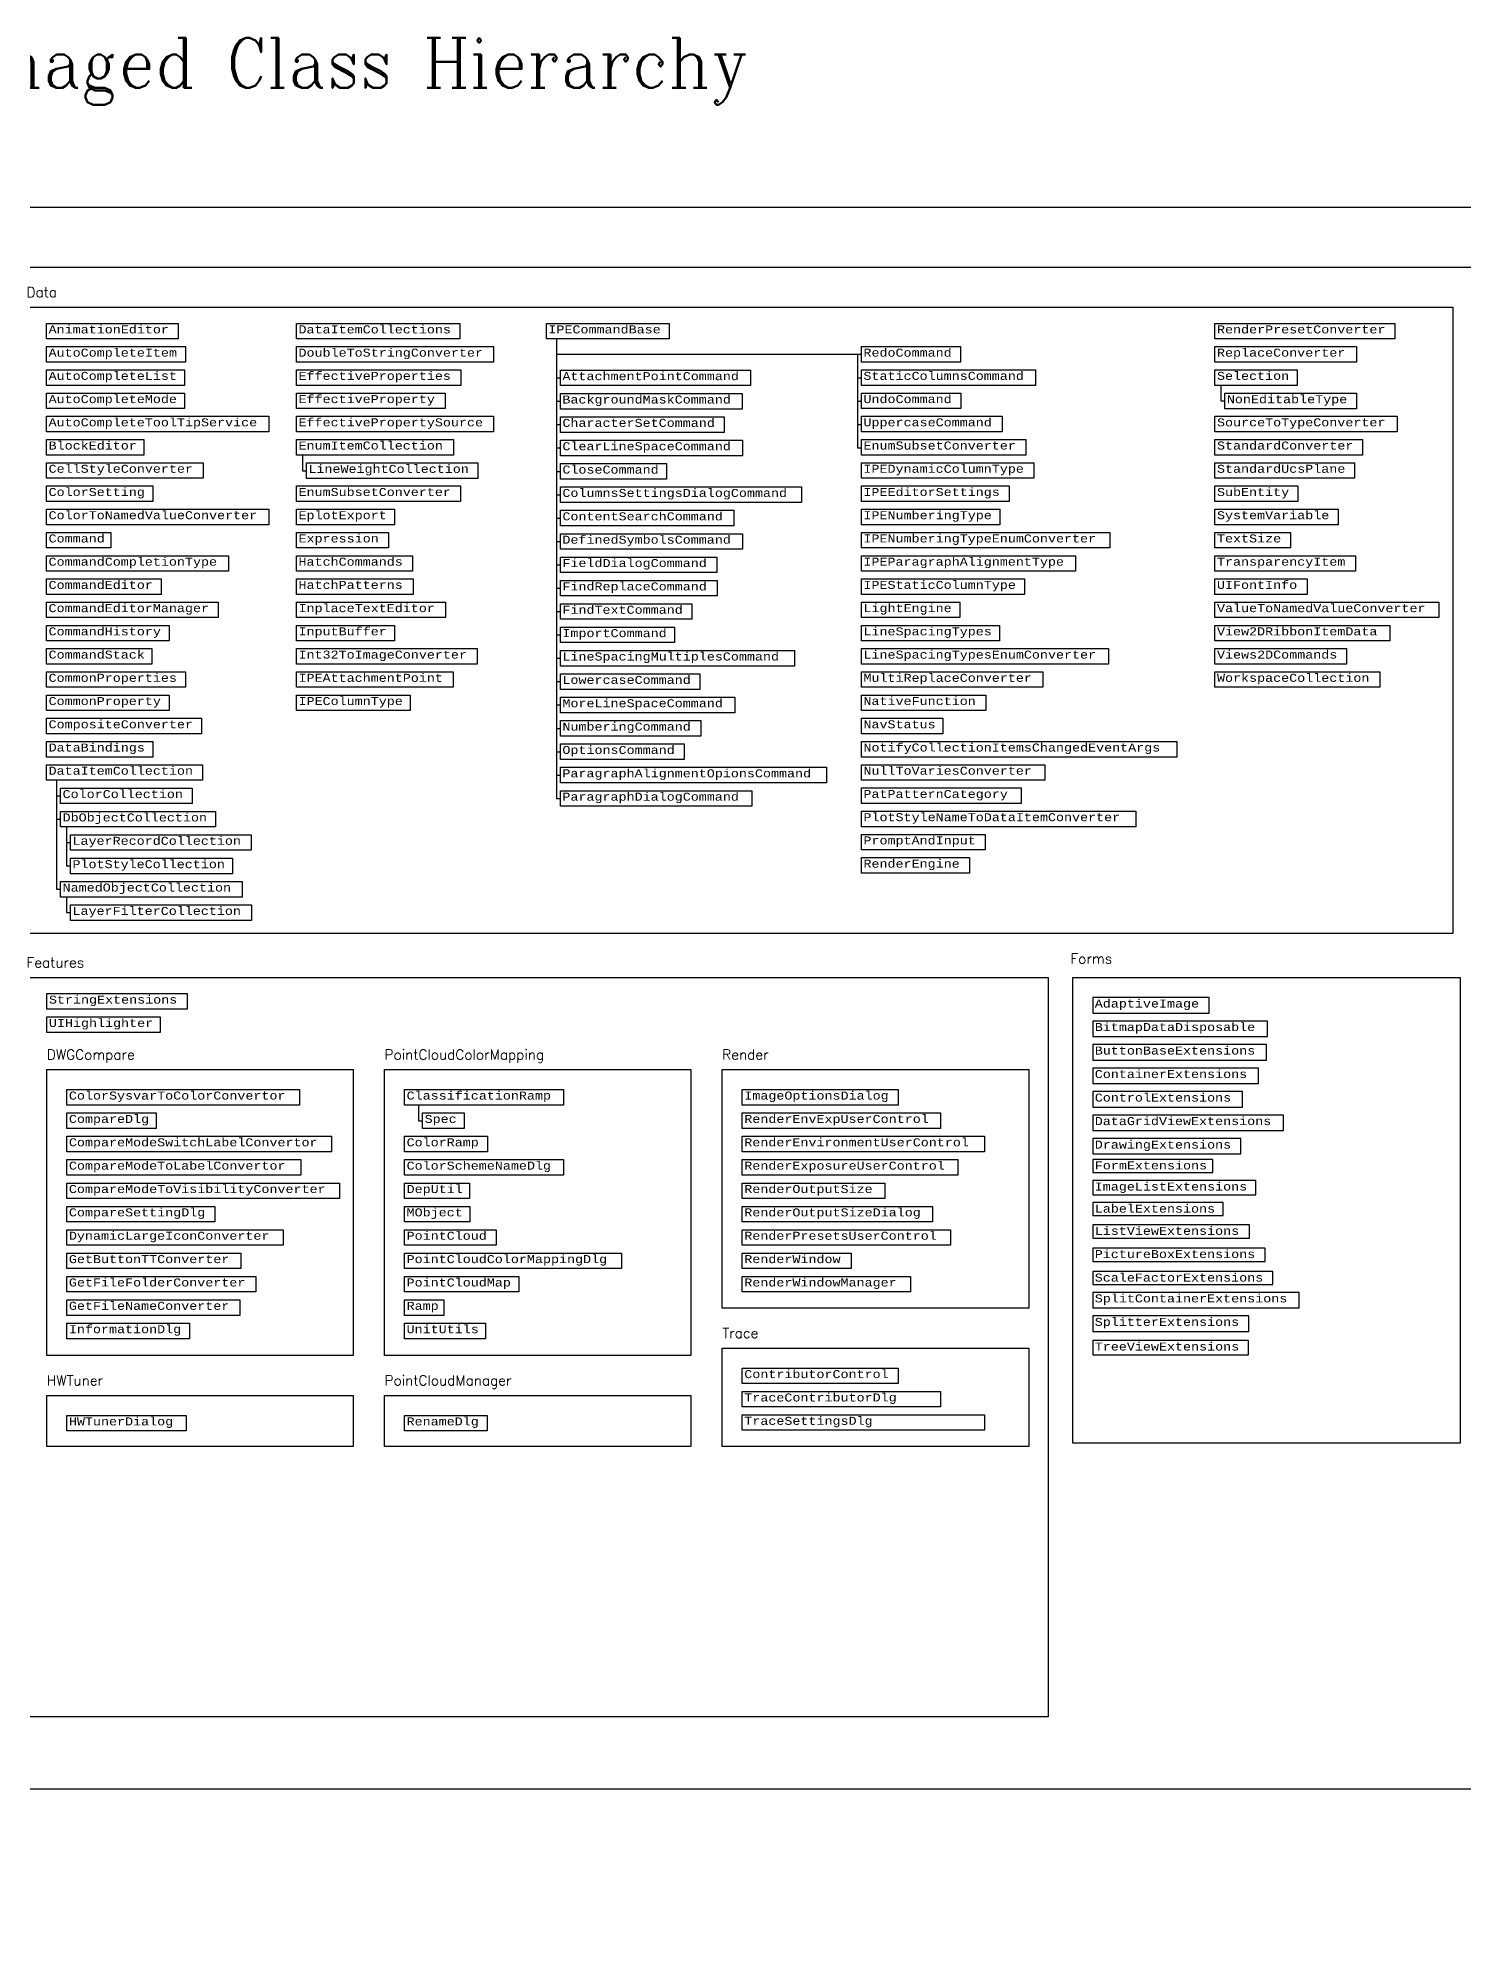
# Model space of a CAD drawing. Header units: inches. Extents: x 349 to 921, y -346 to 10.
# Drawn here: x 672.5 to 743.7, y -85.4 to 9.6 of the extents above; entities that cross this region are included whole.
import ezdxf

# ---------------------------------------------------------------- set-up
doc = ezdxf.new("R2010")
doc.units = ezdxf.units.IN
doc.header["$MEASUREMENT"] = 0
doc.layers.add('Managed classes', color=3, linetype='Continuous')
doc.styles.add('Categories', font='romanc.shx', dxfattribs={"height": 0.5})
doc.styles.add('PureManaged', font='cour.ttf', dxfattribs={"height": 0.4})
doc.styles.add('Title', font='romanc.shx', dxfattribs={"width": 0.9})

msp = doc.modelspace()

# ---------------------------------------------------------------- linework, layer by layer
for p, q in [((698.386, -5.489), (698.386, -28.458)), ((713.629, -6.262), (698.386, -6.262)), ((713.429, -6.262), (713.429, -10.94)), ((698.386, -7.437), (698.586, -7.437)), ((713.429, -7.437), (713.629, -7.437)), ((731.59, -7.811), (731.59, -8.591)), ((698.386, -8.604), (698.586, -8.604)), ((713.429, -8.604), (713.629, -8.604)), ((731.59, -8.591), (731.79, -8.591)), ((698.386, -9.772), (698.586, -9.772)), ((713.429, -9.772), (713.629, -9.772)), ((685.692, -11.294), (685.692, -12.074)), ((698.386, -10.94), (698.586, -10.94)), ((713.429, -10.94), (713.629, -10.94)), ((685.692, -12.074), (685.892, -12.074)), ((698.386, -12.108), (698.586, -12.108)), ((698.386, -13.276), (698.586, -13.276)), ((698.386, -14.444), (698.586, -14.444)), ((698.386, -15.612), (698.586, -15.612)), ((698.386, -16.78), (698.586, -16.78)), ((698.386, -17.947), (698.586, -17.947)), ((698.386, -19.115), (698.586, -19.115)), ((698.386, -20.283), (698.586, -20.283)), ((698.386, -21.451), (698.586, -21.451)), ((698.386, -22.619), (698.586, -22.619)), ((698.386, -23.787), (698.586, -23.787)), ((698.386, -24.955), (698.586, -24.955)), ((698.386, -26.122), (698.586, -26.122)), ((698.386, -27.29), (698.586, -27.29)), ((673.409, -27.548), (673.409, -33)), ((673.409, -28.328), (673.609, -28.328)), ((698.386, -28.458), (698.586, -28.458)), ((673.409, -29.496), (673.609, -29.496)), ((673.903, -29.884), (673.903, -31.832)), ((673.903, -30.664), (674.103, -30.664)), ((673.903, -31.832), (674.103, -31.832)), ((673.409, -33), (673.609, -33)), ((673.903, -33.387), (673.903, -34.168)), ((673.903, -34.168), (674.103, -34.168)), ((691.499, -43.786), (691.499, -44.566)), ((691.499, -44.566), (691.699, -44.566))]:
    msp.add_line(p, q)
for points in [[(636.228, 1.1), (920.942, 1.1), (920.942, -185.231), (636.229, -185.231)], [(639.228, -1.9), (744.503, -1.9), (744.503, -77.98), (639.228, -77.98)], [(671.909, -3.9), (743.176, -3.9), (743.176, -35.213), (671.909, -35.213)], [(672.909, -5.489), (672.909, -4.713), (679.483, -4.713), (679.483, -5.489)], [(685.398, -5.489), (685.398, -4.713), (693.556, -4.713), (693.556, -5.489)], [(697.886, -5.489), (697.886, -4.713), (704.027, -4.713), (704.027, -5.489)], [(731.296, -5.489), (731.296, -4.713), (740.289, -4.713), (740.289, -5.489)], [(672.909, -6.65), (672.909, -5.874), (679.845, -5.874), (679.845, -6.65)], [(685.398, -6.65), (685.398, -5.874), (695.248, -5.874), (695.248, -6.65)], [(713.629, -6.65), (713.629, -5.874), (718.573, -5.874), (718.573, -6.65)], [(731.296, -6.65), (731.296, -5.874), (738.37, -5.874), (738.37, -6.65)], [(672.909, -7.811), (672.909, -7.035), (679.793, -7.035), (679.793, -7.811)], [(685.398, -7.811), (685.398, -7.035), (693.609, -7.035), (693.609, -7.811)], [(698.586, -7.824), (698.586, -7.049), (708.089, -7.049), (708.089, -7.824)], [(713.629, -7.811), (713.629, -7.035), (722.334, -7.035), (722.334, -7.811)], [(731.296, -7.811), (731.296, -7.035), (735.401, -7.035), (735.401, -7.811)], [(672.909, -8.972), (672.909, -8.196), (679.793, -8.196), (679.793, -8.972)], [(685.398, -8.972), (685.398, -8.196), (692.824, -8.196), (692.824, -8.972)], [(698.586, -8.992), (698.586, -8.217), (707.669, -8.217), (707.669, -8.992)], [(713.629, -8.972), (713.629, -8.196), (718.591, -8.196), (718.591, -8.972)], [(731.79, -8.978), (731.79, -8.203), (738.365, -8.203), (738.365, -8.978)], [(672.909, -10.133), (672.909, -9.357), (684.007, -9.357), (684.007, -10.133)], [(685.398, -10.133), (685.398, -9.357), (695.248, -9.357), (695.248, -10.133)], [(698.586, -10.16), (698.586, -9.385), (706.763, -9.385), (706.763, -10.16)], [(713.629, -10.133), (713.629, -9.357), (720.668, -9.357), (720.668, -10.133)], [(731.296, -10.133), (731.296, -9.357), (740.398, -9.357), (740.398, -10.133)], [(672.909, -11.294), (672.909, -10.518), (677.763, -10.518), (677.763, -11.294)], [(685.398, -11.294), (685.398, -10.518), (693.242, -10.518), (693.242, -11.294)], [(698.586, -11.328), (698.586, -10.553), (707.691, -10.553), (707.691, -11.328)], [(713.629, -11.294), (713.629, -10.518), (721.85, -10.518), (721.85, -11.294)], [(731.296, -11.294), (731.296, -10.518), (738.661, -10.518), (738.661, -11.294)], [(672.909, -12.455), (672.909, -11.679), (680.729, -11.679), (680.729, -12.455)], [(685.892, -12.462), (685.892, -11.686), (694.463, -11.686), (694.463, -12.462)], [(698.586, -12.496), (698.586, -11.72), (703.879, -11.72), (703.879, -12.496)], [(713.629, -12.455), (713.629, -11.679), (722.244, -11.679), (722.244, -12.455)], [(731.296, -12.455), (731.296, -11.679), (738.262, -11.679), (738.262, -12.455)], [(672.909, -13.616), (672.909, -12.84), (678.214, -12.84), (678.214, -13.616)], [(685.398, -13.616), (685.398, -12.84), (693.591, -12.84), (693.591, -13.616)], [(698.586, -13.664), (698.586, -12.888), (710.629, -12.888), (710.629, -13.664)], [(713.629, -13.616), (713.629, -12.84), (721.009, -12.84), (721.009, -13.616)], [(731.296, -13.616), (731.296, -12.84), (735.439, -12.84), (735.439, -13.616)], [(672.909, -14.777), (672.909, -14.001), (684.007, -14.001), (684.007, -14.777)], [(685.398, -14.777), (685.398, -14.001), (690.295, -14.001), (690.295, -14.777)], [(698.586, -14.831), (698.586, -14.056), (707.249, -14.056), (707.249, -14.831)], [(713.629, -14.777), (713.629, -14.001), (720.543, -14.001), (720.543, -14.777)], [(731.296, -14.777), (731.296, -14.001), (737.448, -14.001), (737.448, -14.777)], [(672.909, -15.938), (672.909, -15.162), (676.116, -15.162), (676.116, -15.938)], [(685.398, -15.938), (685.398, -15.162), (689.999, -15.162), (689.999, -15.938)], [(713.629, -15.938), (713.629, -15.162), (726.041, -15.162), (726.041, -15.938)], [(731.296, -15.938), (731.296, -15.162), (735.077, -15.162), (735.077, -15.938)], [(698.586, -15.999), (698.586, -15.224), (707.679, -15.224), (707.679, -15.999)], [(672.909, -17.099), (672.909, -16.323), (681.996, -16.323), (681.996, -17.099)], [(685.398, -17.099), (685.398, -16.323), (691.202, -16.323), (691.202, -17.099)], [(698.586, -17.167), (698.586, -16.392), (706.409, -16.392), (706.409, -17.167)], [(713.629, -17.099), (713.629, -16.323), (724.322, -16.323), (724.322, -17.099)], [(731.296, -17.099), (731.296, -16.323), (738.316, -16.323), (738.316, -17.099)], [(672.909, -18.26), (672.909, -17.484), (678.631, -17.484), (678.631, -18.26)], [(685.398, -18.26), (685.398, -17.484), (691.219, -17.484), (691.219, -18.26)], [(698.586, -18.335), (698.586, -17.56), (706.421, -17.56), (706.421, -18.335)], [(713.629, -18.26), (713.629, -17.484), (721.78, -17.484), (721.78, -18.26)], [(731.296, -18.26), (731.296, -17.484), (735.909, -17.484), (735.909, -18.26)], [(672.909, -19.421), (672.909, -18.646), (681.476, -18.646), (681.476, -19.421)], [(685.398, -19.421), (685.398, -18.646), (692.841, -18.646), (692.841, -19.421)], [(698.586, -19.503), (698.586, -18.728), (705.16, -18.728), (705.16, -19.503)], [(713.629, -19.421), (713.629, -18.646), (718.538, -18.646), (718.538, -19.421)], [(731.296, -19.421), (731.296, -18.646), (742.48, -18.646), (742.48, -19.421)], [(672.909, -20.582), (672.909, -19.807), (679.03, -19.807), (679.03, -20.582)], [(685.398, -20.582), (685.398, -19.807), (690.295, -19.807), (690.295, -20.582)], [(698.586, -20.671), (698.586, -19.895), (704.289, -19.895), (704.289, -20.671)], [(713.629, -20.582), (713.629, -19.807), (720.526, -19.807), (720.526, -20.582)], [(731.296, -20.582), (731.296, -19.807), (740.036, -19.807), (740.036, -20.582)], [(672.909, -21.743), (672.909, -20.968), (678.162, -20.968), (678.162, -21.743)], [(685.398, -21.743), (685.398, -20.968), (694.427, -20.968), (694.427, -21.743)], [(698.586, -21.839), (698.586, -21.063), (710.288, -21.063), (710.288, -21.839)], [(713.629, -21.743), (713.629, -20.968), (725.97, -20.968), (725.97, -21.743)], [(731.296, -21.743), (731.296, -20.968), (737.871, -20.968), (737.871, -21.743)], [(672.909, -22.904), (672.909, -22.129), (679.845, -22.129), (679.845, -22.904)], [(685.398, -22.904), (685.398, -22.129), (693.224, -22.129), (693.224, -22.904)], [(698.586, -23.007), (698.586, -22.231), (705.559, -22.231), (705.559, -23.007)], [(713.629, -22.904), (713.629, -22.129), (722.693, -22.129), (722.693, -22.904)], [(731.296, -22.904), (731.296, -22.129), (739.529, -22.129), (739.529, -22.904)], [(672.909, -24.065), (672.909, -23.29), (679.03, -23.29), (679.03, -24.065)], [(685.398, -24.065), (685.398, -23.29), (691.079, -23.29), (691.079, -24.065)], [(698.586, -24.174), (698.586, -23.399), (707.294, -23.399), (707.294, -24.174)], [(713.629, -24.065), (713.629, -23.29), (719.845, -23.29), (719.845, -24.065)], [(672.909, -25.226), (672.909, -24.451), (680.643, -24.451), (680.643, -25.226)], [(698.586, -25.342), (698.586, -24.567), (705.604, -24.567), (705.604, -25.342)], [(713.629, -25.226), (713.629, -24.451), (717.696, -24.451), (717.696, -25.226)], [(672.909, -26.387), (672.909, -25.612), (678.216, -25.612), (678.216, -26.387)], [(713.629, -26.387), (713.629, -25.612), (729.394, -25.612), (729.394, -26.387)], [(698.586, -26.51), (698.586, -25.735), (704.774, -25.735), (704.774, -26.51)], [(672.909, -27.548), (672.909, -26.773), (680.696, -26.773), (680.696, -27.548)], [(698.586, -27.678), (698.586, -26.903), (711.883, -26.903), (711.883, -27.678)], [(713.629, -27.548), (713.629, -26.773), (722.785, -26.773), (722.785, -27.548)], [(673.609, -28.716), (673.609, -27.941), (680.183, -27.941), (680.183, -28.716)], [(698.586, -28.846), (698.586, -28.07), (708.143, -28.07), (708.143, -28.846)], [(713.629, -28.709), (713.629, -27.934), (721.603, -27.934), (721.603, -28.709)], [(673.609, -29.884), (673.609, -29.108), (681.355, -29.108), (681.355, -29.884)], [(713.629, -29.87), (713.629, -29.095), (727.334, -29.095), (727.334, -29.87)], [(674.103, -31.052), (674.103, -30.276), (683.126, -30.276), (683.126, -31.052)], [(713.629, -31.031), (713.629, -30.256), (719.812, -30.256), (719.812, -31.031)], [(674.103, -32.22), (674.103, -31.444), (682.206, -31.444), (682.206, -32.22)], [(713.629, -32.192), (713.629, -31.417), (719.024, -31.417), (719.024, -32.192)], [(673.609, -33.387), (673.609, -32.612), (682.675, -32.612), (682.675, -33.387)], [(674.103, -34.555), (674.103, -33.78), (683.143, -33.78), (683.143, -34.555)], [(671.909, -37.41), (722.96, -37.41), (722.96, -74.367), (671.909, -74.367)], [(724.189, -37.41), (743.54, -37.41), (743.54, -60.681), (724.189, -60.681)], [(672.924, -38.991), (672.924, -38.215), (679.941, -38.215), (679.941, -38.991)], [(725.189, -38.41), (725.189, -39.185), (731.007, -39.185), (731.007, -38.41)], [(672.924, -40.159), (672.924, -39.383), (678.592, -39.383), (678.592, -40.159)], [(725.189, -39.585), (725.189, -40.361), (733.917, -40.361), (733.917, -39.585)], [(725.189, -40.761), (725.189, -41.536), (733.865, -41.536), (733.865, -40.761)], [(672.924, -42.011), (688.236, -42.011), (688.236, -56.303), (672.924, -56.303)], [(689.799, -42.011), (705.111, -42.011), (705.111, -56.303), (689.799, -56.303)], [(706.674, -42.011), (721.986, -42.011), (721.986, -53.938), (706.674, -53.938)], [(725.189, -41.936), (725.189, -42.711), (733.476, -42.711), (733.476, -41.936)], [(673.924, -43.786), (673.924, -43.011), (685.552, -43.011), (685.552, -43.786)], [(690.799, -43.786), (690.799, -43.011), (698.732, -43.011), (698.732, -43.786)], [(707.674, -43.786), (707.674, -43.011), (715.468, -43.011), (715.468, -43.786)], [(725.189, -43.111), (725.189, -43.887), (732.67, -43.887), (732.67, -43.111)], [(673.924, -44.954), (673.924, -44.179), (678.378, -44.179), (678.378, -44.954)], [(691.699, -44.954), (691.699, -44.179), (693.777, -44.179), (693.777, -44.954)], [(707.674, -44.954), (707.674, -44.179), (717.581, -44.179), (717.581, -44.954)], [(725.189, -44.287), (725.189, -45.062), (734.723, -45.062), (734.723, -44.287)], [(673.924, -46.122), (673.924, -45.347), (687.141, -45.347), (687.141, -46.122)], [(690.799, -46.122), (690.799, -45.347), (694.936, -45.347), (694.936, -46.122)], [(707.674, -46.122), (707.674, -45.347), (719.781, -45.347), (719.781, -46.122)], [(725.189, -45.462), (725.189, -46.223), (732.592, -46.223), (732.592, -45.462)], [(673.924, -47.29), (673.924, -46.514), (685.607, -46.514), (685.607, -47.29)], [(690.799, -47.29), (690.799, -46.514), (698.732, -46.514), (698.732, -47.29)], [(707.674, -47.29), (707.674, -46.514), (718.45, -46.514), (718.45, -47.29)], [(725.189, -46.502), (725.189, -47.157), (731.187, -47.157), (731.187, -46.502)], [(673.924, -48.458), (673.924, -47.682), (687.552, -47.682), (687.552, -48.458)], [(690.799, -48.458), (690.799, -47.682), (694.04, -47.682), (694.04, -48.458)], [(707.674, -48.458), (707.674, -47.682), (714.802, -47.682), (714.802, -48.458)], [(725.189, -47.557), (725.189, -48.269), (733.339, -48.269), (733.339, -47.557)], [(673.924, -49.625), (673.924, -48.85), (681.308, -48.85), (681.308, -49.625)], [(690.799, -49.625), (690.799, -48.85), (694.058, -48.85), (694.058, -49.625)], [(707.674, -49.625), (707.674, -48.85), (717.176, -48.85), (717.176, -49.625)], [(725.189, -48.662), (725.189, -49.31), (731.698, -49.31), (731.698, -48.662)], [(673.924, -50.793), (673.924, -50.018), (684.731, -50.018), (684.731, -50.793)], [(690.799, -50.793), (690.799, -50.018), (695.376, -50.018), (695.376, -50.793)], [(707.674, -50.793), (707.674, -50.018), (718.073, -50.018), (718.073, -50.793)], [(725.189, -49.773), (725.189, -50.441), (733.013, -50.441), (733.013, -49.773)], [(673.924, -51.961), (673.924, -51.186), (682.622, -51.186), (682.622, -51.961)], [(690.799, -51.961), (690.799, -51.186), (701.631, -51.186), (701.631, -51.961)], [(707.674, -51.961), (707.674, -51.186), (713.123, -51.186), (713.123, -51.961)], [(725.189, -50.934), (725.189, -51.612), (733.797, -51.612), (733.797, -50.934)], [(725.189, -52.109), (725.189, -52.75), (734.188, -52.75), (734.188, -52.109)], [(673.924, -53.129), (673.924, -52.354), (683.362, -52.354), (683.362, -53.129)], [(690.799, -53.129), (690.799, -52.354), (696.5, -52.354), (696.5, -53.129)], [(707.674, -53.129), (707.674, -52.354), (716.076, -52.354), (716.076, -53.129)], [(725.189, -53.15), (725.189, -53.925), (735.507, -53.925), (735.507, -53.15)], [(673.924, -54.297), (673.924, -53.522), (682.567, -53.522), (682.567, -54.297)], [(690.799, -54.297), (690.799, -53.522), (692.766, -53.522), (692.766, -54.297)], [(673.924, -55.465), (673.924, -54.689), (680.048, -54.689), (680.048, -55.465)], [(690.799, -55.465), (690.799, -54.689), (694.841, -54.689), (694.841, -55.465)], [(725.189, -54.325), (725.189, -55.1), (732.984, -55.1), (732.984, -54.325)], [(706.674, -55.934), (721.986, -55.934), (721.986, -60.846), (706.674, -60.846)], [(725.189, -55.555), (725.189, -56.264), (732.968, -56.264), (732.968, -55.555)], [(707.674, -57.71), (707.674, -56.934), (715.468, -56.934), (715.468, -57.71)], [(672.924, -58.299), (688.236, -58.299), (688.236, -60.846), (672.924, -60.846)], [(689.799, -58.299), (705.111, -58.299), (705.111, -60.846), (689.799, -60.846)], [(707.674, -58.878), (707.674, -58.102), (717.581, -58.102), (717.581, -58.878)], [(673.924, -60.074), (673.924, -59.299), (679.885, -59.299), (679.885, -60.074)], [(690.799, -60.074), (690.799, -59.299), (694.924, -59.299), (694.924, -60.074)], [(707.674, -60.045), (707.674, -59.27), (719.781, -59.27), (719.781, -60.045)]]:
    msp.add_lwpolyline(points, close=True)

# ---------------------------------------------------------------- texts
at = {"color": 7, "style": 'Title', "width": 0.9}
msp.add_text('ObjectARX  2025 Managed Class Hierarchy', height=2.5, dxfattribs=at).set_placement((637.634, 7.055))
at = {"color": 1, "char_height": 0.5, "attachment_point": 1, "style": 'Categories'}
for s, insert, width in [('Data', (671.909, -2.9), 70.79043), ('Features', (671.909, -36.41), 3.87432), ('Forms', (724.074, -36.215), 2.30369), ('DWGCompare', (672.924, -41.011), 3.87432), ('PointCloudColorMapping', (689.799, -41.011), 3.87432), ('Render', (706.674, -41.011), 3.87432), ('Trace', (706.674, -54.934), 3.87432), ('HWTuner', (672.924, -57.299), 3.87432), ('PointCloudManager', (689.799, -57.299), 3.87432)]:
    msp.add_mtext(s, dxfattribs=dict(at, insert=insert, width=width))
at = {"layer": 'Managed classes', "color": 6, "char_height": 0.4, "attachment_point": 1, "style": 'PureManaged'}
for s, insert in [('{\\Fcourier new|c0;AnimationEditor}', (673.009, -4.813)), ('{\\Fcourier new|c0;DataItemCollections}', (685.498, -4.813)), ('{\\Fcourier new|c0;IPECommandBase}', (697.986, -4.813)), ('{\\Fcourier new|c0;RenderPresetConverter}', (731.396, -4.813)), ('{\\Fcourier new|c0;AutoCompleteItem}', (673.009, -5.974)), ('{\\Fcourier new|c0;DoubleToStringConverter}', (685.498, -5.974)), ('{\\Fcourier new|c0;RedoCommand}', (713.729, -5.974)), ('{\\Fcourier new|c0;ReplaceConverter}', (731.396, -5.974)), ('{\\Fcourier new|c0;AutoCompleteList}', (673.009, -7.135)), ('{\\Fcourier new|c0;EffectiveProperties}', (685.498, -7.135)), ('{\\Fcourier new|c0;AttachmentPointCommand}', (698.686, -7.149)), ('{\\Fcourier new|c0;StaticColumnsCommand}', (713.729, -7.135)), ('{\\Fcourier new|c0;Selection}', (731.396, -7.135)), ('{\\Fcourier new|c0;AutoCompleteMode}', (673.009, -8.296)), ('{\\Fcourier new|c0;EffectiveProperty}', (685.498, -8.296)), ('{\\Fcourier new|c0;BackgroundMaskCommand}', (698.686, -8.317)), ('{\\Fcourier new|c0;UndoCommand}', (713.729, -8.296)), ('{\\Fcourier new|c0;NonEditableType}', (731.89, -8.303)), ('{\\Fcourier new|c0;AutoCompleteToolTipService}', (673.009, -9.457)), ('{\\Fcourier new|c0;EffectivePropertySource}', (685.498, -9.457)), ('{\\Fcourier new|c0;CharacterSetCommand}', (698.686, -9.485)), ('{\\Fcourier new|c0;UppercaseCommand}', (713.729, -9.457)), ('{\\Fcourier new|c0;SourceToTypeConverter}', (731.396, -9.457)), ('{\\Fcourier new|c0;BlockEditor}', (673.009, -10.618)), ('{\\Fcourier new|c0;EnumItemCollection}', (685.498, -10.618)), ('{\\Fcourier new|c0;ClearLineSpaceCommand}', (698.686, -10.653)), ('{\\Fcourier new|c0;EnumSubsetConverter}', (713.729, -10.618)), ('{\\Fcourier new|c0;StandardConverter}', (731.396, -10.618)), ('{\\Fcourier new|c0;CellStyleConverter}', (673.009, -11.779)), ('{\\Fcourier new|c0;LineWeightCollection}', (685.992, -11.786)), ('{\\Fcourier new|c0;CloseCommand}', (698.686, -11.82)), ('{\\Fcourier new|c0;IPEDynamicColumnType}', (713.729, -11.779)), ('{\\Fcourier new|c0;StandardUcsPlane}', (731.396, -11.779)), ('{\\Fcourier new|c0;ColorSetting}', (673.009, -12.94)), ('{\\Fcourier new|c0;EnumSubsetConverter}', (685.498, -12.94)), ('{\\Fcourier new|c0;ColumnsSettingsDialogCommand}', (698.686, -12.988)), ('{\\Fcourier new|c0;IPEEditorSettings}', (713.729, -12.94)), ('{\\Fcourier new|c0;SubEntity}', (731.396, -12.94)), ('{\\Fcourier new|c0;ColorToNamedValueConverter}', (673.009, -14.101)), ('{\\Fcourier new|c0;EplotExport}', (685.498, -14.101)), ('{\\Fcourier new|c0;ContentSearchCommand}', (698.686, -14.156)), ('{\\Fcourier new|c0;IPENumberingType}', (713.729, -14.101)), ('{\\Fcourier new|c0;SystemVariable}', (731.396, -14.101)), ('{\\Fcourier new|c0;Command}', (673.009, -15.262)), ('{\\Fcourier new|c0;Expression}', (685.498, -15.262)), ('{\\Fcourier new|c0;DefinedSymbolsCommand}', (698.686, -15.324)), ('{\\Fcourier new|c0;IPENumberingTypeEnumConverter }', (713.729, -15.262)), ('{\\Fcourier new|c0;TextSize}', (731.396, -15.262)), ('{\\Fcourier new|c0;CommandCompletionType}', (673.009, -16.423)), ('{\\Fcourier new|c0;HatchCommands}', (685.498, -16.423)), ('{\\Fcourier new|c0;FieldDialogCommand}', (698.686, -16.492)), ('{\\Fcourier new|c0;IPEParagraphAlignmentType}', (713.729, -16.423)), ('{\\Fcourier new|c0;TransparencyItem}', (731.396, -16.423)), ('{\\Fcourier new|c0;CommandEditor}', (673.009, -17.584)), ('{\\Fcourier new|c0;HatchPatterns}', (685.498, -17.584)), ('{\\Fcourier new|c0;FindReplaceCommand}', (698.686, -17.66)), ('{\\Fcourier new|c0;IPEStaticColumnType}', (713.729, -17.584)), ('{\\Fcourier new|c0;UIFontInfo}', (731.396, -17.584)), ('{\\Fcourier new|c0;CommandEditorManager}', (673.009, -18.746)), ('{\\Fcourier new|c0;InplaceTextEditor}', (685.498, -18.746)), ('{\\Fcourier new|c0;FindTextCommand}', (698.686, -18.828)), ('{\\Fcourier new|c0;LightEngine}', (713.729, -18.746)), ('{\\Fcourier new|c0;ValueToNamedValueConverter}', (731.396, -18.746)), ('{\\Fcourier new|c0;CommandHistory}', (673.009, -19.907)), ('{\\Fcourier new|c0;InputBuffer}', (685.498, -19.907)), ('{\\Fcourier new|c0;LineSpacingTypes}', (713.729, -19.907)), ('{\\Fcourier new|c0;View2DRibbonItemData}', (731.396, -19.907)), ('{\\Fcourier new|c0;ImportCommand}', (698.686, -19.995)), ('{\\Fcourier new|c0;CommandStack}', (673.009, -21.068)), ('{\\Fcourier new|c0;Int32ToImageConverter}', (685.498, -21.068)), ('{\\Fcourier new|c0;LineSpacingMultiplesCommand}', (698.686, -21.163)), ('{\\Fcourier new|c0;LineSpacingTypesEnumConverter}', (713.729, -21.068)), ('{\\Fcourier new|c0;Views2DCommands}', (731.396, -21.068)), ('{\\Fcourier new|c0;CommonProperties}', (673.009, -22.229)), ('{\\Fcourier new|c0;IPEAttachmentPoint}', (685.498, -22.229)), ('{\\Fcourier new|c0;LowercaseCommand}', (698.686, -22.331)), ('{\\Fcourier new|c0;MultiReplaceConverter}', (713.729, -22.229)), ('{\\Fcourier new|c0;WorkspaceCollection}', (731.396, -22.229)), ('{\\Fcourier new|c0;CommonProperty}', (673.009, -23.39)), ('{\\Fcourier new|c0;IPEColumnType}', (685.498, -23.39)), ('{\\Fcourier new|c0;MoreLineSpaceCommand}', (698.686, -23.499)), ('{\\Fcourier new|c0;NativeFunction}', (713.729, -23.39)), ('{\\Fcourier new|c0;CompositeConverter}', (673.009, -24.551)), ('{\\Fcourier new|c0;NumberingCommand}', (698.686, -24.667)), ('{\\Fcourier new|c0;NavStatus}', (713.729, -24.551)), ('{\\Fcourier new|c0;DataBindings}', (673.009, -25.712)), ('{\\Fcourier new|c0;OptionsCommand}', (698.686, -25.835)), ('{\\Fcourier new|c0;NotifyCollectionItemsChangedEventArgs}', (713.729, -25.712)), ('{\\Fcourier new|c0;DataItemCollection}', (673.009, -26.873)), ('{\\Fcourier new|c0;ParagraphAlignmentOpionsCommand}', (698.686, -27.003)), ('{\\Fcourier new|c0;NullToVariesConverter}', (713.729, -26.873)), ('{\\Fcourier new|c0;ColorCollection}', (673.709, -28.041)), ('{\\Fcourier new|c0;ParagraphDialogCommand}', (698.686, -28.17)), ('{\\Fcourier new|c0;PatPatternCategory}', (713.729, -28.034)), ('{\\Fcourier new|c0;DbObjectCollection}', (673.709, -29.208)), ('{\\Fcourier new|c0;PlotStyleNameToDataItemConverter}', (713.729, -29.195)), ('{\\Fcourier new|c0;LayerRecordCollection}', (674.203, -30.376)), ('{\\Fcourier new|c0;PromptAndInput}', (713.729, -30.356)), ('{\\Fcourier new|c0;PlotStyleCollection}', (674.203, -31.544)), ('{\\Fcourier new|c0;RenderEngine}', (713.729, -31.517)), ('{\\Fcourier new|c0;NamedObjectCollection}', (673.709, -32.712)), ('{\\Fcourier new|c0;LayerFilterCollection}', (674.203, -33.88)), ('{\\Fcourier new|c0;StringExtensions}', (673.024, -38.315)), ('{\\Fcourier new|c0;UIHighlighter}', (673.024, -39.483)), ('{\\Fcourier new|c0;ColorSysvarToColorConvertor}', (674.024, -43.111)), ('{\\Fcourier new|c0;ClassificationRamp}', (690.899, -43.111)), ('{\\Fcourier new|c0;ImageOptionsDialog}', (707.774, -43.111)), ('{\\Fcourier new|c0;CompareDlg}', (674.024, -44.279)), ('{\\Fcourier new|c0;Spec}', (691.799, -44.279)), ('{\\Fcourier new|c0;RenderEnvExpUserControl}', (707.774, -44.279)), ('{\\Fcourier new|c0;CompareModeSwitchLabelConvertor}', (674.024, -45.447)), ('{\\Fcourier new|c0;ColorRamp}', (690.899, -45.447)), ('{\\Fcourier new|c0;RenderEnvironmentUserControl}', (707.774, -45.447)), ('{\\Fcourier new|c0;CompareModeToLabelConvertor}', (674.024, -46.614)), ('{\\Fcourier new|c0;ColorSchemeNameDlg}', (690.899, -46.614)), ('{\\Fcourier new|c0;RenderExposureUserControl}', (707.774, -46.614)), ('{\\Fcourier new|c0;CompareModeToVisibilityConverter}', (674.024, -47.782)), ('{\\Fcourier new|c0;DepUtil}', (690.899, -47.782)), ('{\\Fcourier new|c0;RenderOutputSize}', (707.774, -47.782)), ('{\\Fcourier new|c0;CompareSettingDlg}', (674.024, -48.95)), ('{\\Fcourier new|c0;MObject}', (690.899, -48.95)), ('{\\Fcourier new|c0;RenderOutputSizeDialog}', (707.774, -48.95)), ('{\\Fcourier new|c0;DynamicLargeIconConverter}', (674.024, -50.118)), ('{\\Fcourier new|c0;PointCloud}', (690.899, -50.118)), ('{\\Fcourier new|c0;RenderPresetsUserControl}', (707.774, -50.118)), ('{\\Fcourier new|c0;PointCloudColorMappingDlg}', (690.899, -51.286)), ('{\\Fcourier new|c0;RenderWindow}', (707.774, -51.286)), ('{\\Fcourier new|c0;GetButtonTTConverter}', (674.024, -51.286)), ('{\\Fcourier new|c0;GetFileFolderConverter}', (674.024, -52.454)), ('{\\Fcourier new|c0;PointCloudMap}', (690.899, -52.454)), ('{\\Fcourier new|c0;RenderWindowManager}', (707.774, -52.454)), ('{\\Fcourier new|c0;GetFileNameConverter}', (674.024, -53.622)), ('{\\Fcourier new|c0;Ramp}', (690.899, -53.622)), ('{\\Fcourier new|c0;InformationDlg}', (674.024, -54.789)), ('{\\Fcourier new|c0;UnitUtils}', (690.899, -54.789)), ('{\\Fcourier new|c0;ContributorControl}', (707.774, -57.034)), ('{\\Fcourier new|c0;TraceContributorDlg}', (707.774, -58.202)), ('{\\Fcourier new|c0;HWTunerDialog}', (674.024, -59.399)), ('{\\Fcourier new|c0;RenameDlg}', (690.899, -59.399)), ('{\\Fcourier new|c0;TraceSettingsDlg}', (707.774, -59.37))]:
    msp.add_mtext(s, dxfattribs=dict(at, insert=insert))
at = {"layer": 'Managed classes', "char_height": 0.4, "attachment_point": 1, "style": 'PureManaged'}
for s, insert in [('{\\Fcourier new|c0;AdaptiveImage}', (725.289, -38.51)), ('{\\Fcourier new|c0;BitmapDataDisposable}', (725.289, -39.685)), ('{\\Fcourier new|c0;ButtonBaseExtensions}', (725.289, -40.861)), ('{\\Fcourier new|c0;ContainerExtensions}', (725.289, -42.036)), ('{\\Fcourier new|c0;ControlExtensions}', (725.289, -43.211)), ('{\\Fcourier new|c0;DataGridViewExtensions}', (725.289, -44.387)), ('{\\Fcourier new|c0;DrawingExtensions}', (725.289, -45.562)), ('{\\Fcourier new|c0;FormExtensions}', (725.289, -46.602)), ('{\\Fcourier new|c0;ImageListExtensions}', (725.289, -47.657)), ('{\\Fcourier new|c0;LabelExtensions}', (725.289, -48.762)), ('{\\Fcourier new|c0;ListViewExtensions}', (725.289, -49.873)), ('{\\Fcourier new|c0;PictureBoxExtensions}', (725.289, -51.034)), ('{\\Fcourier new|c0;ScaleFactorExtensions}', (725.289, -52.209)), ('{\\Fcourier new|c0;SplitContainerExtensions}', (725.289, -53.25)), ('{\\Fcourier new|c0;SplitterExtensions}', (725.289, -54.425)), ('{\\Fcourier new|c0;TreeViewExtensions}', (725.289, -55.655))]:
    msp.add_mtext(s, dxfattribs=dict(at, insert=insert))

doc.saveas('drawing.dxf')
